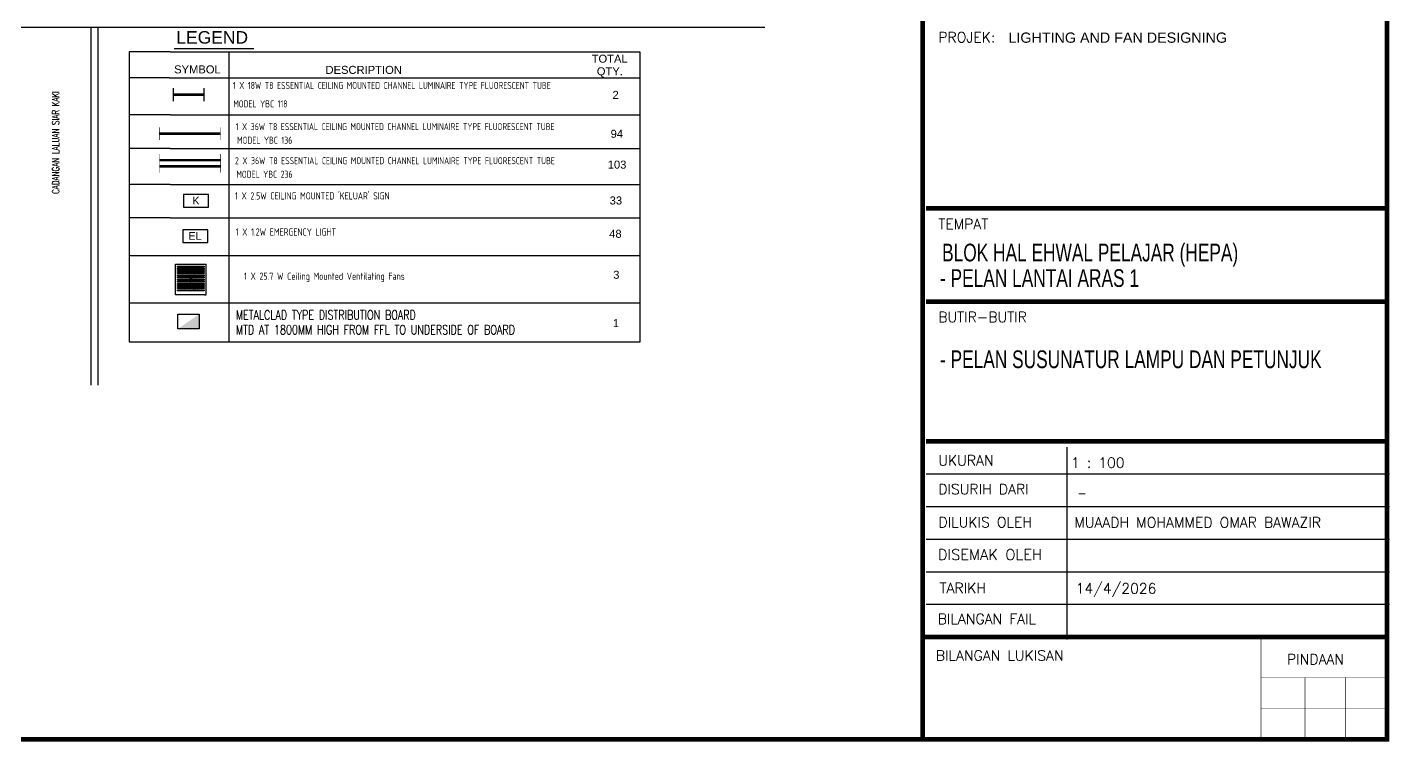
# Model space of a CAD drawing. Header units: inches. Extents: x -46 to 79554, y -41 to 101629.
# Drawn here: x 50251 to 79554, y -41 to 15299 of the extents above; entities that cross this region are included whole.
import ezdxf

# ---------------------------------------------------------------- set-up
doc = ezdxf.new("R2010")
doc.units = ezdxf.units.IN
doc.header["$MEASUREMENT"] = 0
for name, color, linetype in [('A-DRAIN', 9, 'Continuous'), ('A-FLR SYM', 13, 'Continuous'), ('A-JALAN', 11, 'Continuous'), ('BORDER', 6, 'Continuous'), ('Edges', 7, 'Continuous'), ('EL LIGHT', 6, 'Continuous'), ('ELECT', 6, 'Continuous'), ('K LIGHT', 3, 'Continuous'), ('LAMP', 5, 'Continuous'), ('LAMPU', 7, 'Continuous'), ('logo', 7, 'Continuous')]:
    doc.layers.add(name, color=color, linetype=linetype)
doc.styles.add('arial', font='arial.ttf')
doc.styles.add('ARIAL2', font='arial.ttf', dxfattribs={"height": 200})
doc.styles.add('DIM', font='dim', dxfattribs={"width": 0.75})
doc.styles.add('ROMANS', font='romans.shx', dxfattribs={"width": 0.75, "height": 200})
doc.styles.add('SANSSERIF', font='sanss___.ttf', dxfattribs={"width": 0.75})
doc.styles.get("Standard").update_dxf_attribs({"font": 'arial.ttf'})

# ---------------------------------------------------------------- blocks, each defined once
blk = doc.blocks.new('YBC118')
at = {"layer": 'LAMP'}
for p, q in [((-134721, 196713), (-134721, 196989)), ((-134066, 196713), (-134066, 196989))]:
    blk.add_line(p, q, dxfattribs=at)
for points, const_width in [([(-134721, 196713), (-134721, 196989)], 10.9), ([(-134066, 196713), (-134066, 196989)], 10.9), ([(-134066, 196851), (-134721, 196851)], 54.6)]:
    blk.add_lwpolyline(points, dxfattribs=dict(at, const_width=const_width))
blk = doc.blocks.new('YBC136')
at = {"layer": 'LAMP'}
for points, const_width in [([(-135001, 195526), (-135001, 195250)], 10.9), ([(-133690, 195526), (-133690, 195250)], 10.9), ([(-135001, 195388), (-133690, 195388)], 54.6)]:
    blk.add_lwpolyline(points, dxfattribs=dict(at, const_width=const_width))
blk = doc.blocks.new('YBC 236')
at = {"layer": 'LAMP'}
for points, const_width in [([(-134682, 193671), (-133371, 193671)], 54.6), ([(-134682, 193808), (-134682, 193533)], 10.9), ([(-133371, 193808), (-133371, 193533)], 10.9), ([(-134682, 193542), (-133371, 193542)], 54.6), ([(-134682, 193679), (-134682, 193404)], 10.9), ([(-133371, 193679), (-133371, 193404)], 10.9)]:
    blk.add_lwpolyline(points, dxfattribs=dict(at, const_width=const_width))
blk = doc.blocks.new('EXIT LAMP')
at = {"layer": 'K LIGHT', "color": 3}
blk.add_lwpolyline([(54141, 5237), (53605, 5237), (53605, 4967), (54141, 4967)], close=True, dxfattribs=at)
at = {"layer": 'K LIGHT', "color": 3, "style": 'arial'}
blk.add_text('K', height=165, dxfattribs=at).set_placement((53796, 5027))
blk = doc.blocks.new('EMERGENCY LIGHT')
at = {"layer": 'EL LIGHT', "color": 6}
blk.add_lwpolyline([(49518, 4900), (48981, 4900), (48981, 4630), (49518, 4630)], close=True, dxfattribs=at)
at = {"layer": 'EL LIGHT', "color": 6, "style": 'arial'}
blk.add_text('EL', height=164.8, dxfattribs=at).set_placement((49105, 4690))
blk = doc.blocks.new('Exhaust Fan 8-Inch fr')
at = {"layer": 'Edges'}
for p, q in [((-5.91, 7.27), (5.91, 7.27)), ((-5.91, -4.54), (-5.91, 7.27)), ((-5.12, 6.08), (-5.12, 6.47)), ((-5.12, 6.47), (5.12, 6.47)), ((5.12, 6.08), (-5.12, 6.08)), ((-5.12, 5.26), (-5.12, 5.65)), ((-5.12, 5.65), (-0.31, 5.65)), ((-1.81, 5.26), (-5.12, 5.26)), ((-1.43, 5.42), (-1.81, 5.26)), ((-1.43, 5.26), (-1.81, 5.26)), ((-1.12, 5.54), (-1.43, 5.42)), ((-1.43, 5.42), (-1.43, 5.26)), ((-1.03, 5.26), (-1.43, 5.26)), ((-1.03, 5.56), (-1.12, 5.54)), ((-0.31, 5.65), (-1.03, 5.56)), ((-1.03, 5.56), (-1.03, 5.26)), ((1.03, 5.26), (-1.03, 5.26)), ((-0.31, 5.65), (0.31, 5.65)), ((1.03, 5.56), (0.31, 5.65)), ((0.31, 5.65), (5.12, 5.65)), ((1.03, 5.56), (1.03, 5.26)), ((1.12, 5.54), (1.03, 5.56)), ((1.43, 5.26), (1.03, 5.26)), ((1.43, 5.42), (1.12, 5.54)), ((1.43, 5.42), (1.43, 5.26)), ((1.81, 5.26), (1.43, 5.42)), ((1.81, 5.26), (1.43, 5.26)), ((5.12, 5.26), (1.81, 5.26)), ((5.12, 6.47), (5.12, 6.08)), ((5.12, 5.65), (5.12, 5.26)), ((5.91, -4.54), (5.91, 7.27)), ((-5.12, 4.43), (-5.12, 4.83)), ((-5.12, 4.83), (-2.54, 4.83)), ((-3.05, 4.43), (-5.12, 4.43)), ((-5.12, 3.61), (-5.12, 4)), ((-5.12, 4), (-3.38, 4)), ((-3.69, 3.61), (-5.12, 3.61)), ((-5.12, 2.79), (-5.12, 3.18)), ((-5.12, 3.18), (-3.89, 3.18)), ((-4.06, 2.79), (-5.12, 2.79)), ((-5.12, 1.96), (-5.12, 2.36)), ((-5.12, 2.36), (-4.2, 2.36)), ((-4.25, 1.96), (-5.12, 1.96)), ((-5.12, 1.14), (-5.12, 1.53)), ((-5.12, 1.53), (-4.31, 1.53)), ((-4.3, 1.14), (-5.12, 1.14)), ((-5.12, 0.32), (-5.12, 0.71)), ((-5.12, 0.71), (-4.25, 0.71)), ((-4.19, 0.32), (-5.12, 0.32)), ((-4.31, 1.53), (-4.33, 1.36)), ((-4.33, 1.36), (-4.3, 1.14)), ((-4.31, 1.53), (-4.29, 1.53)), ((-4.29, 1.14), (-4.3, 1.14)), ((-4.29, 1.53), (-4.29, 1.14)), ((-4.29, 1.53), (-4.22, 1.53)), ((-2.3, 1.14), (-4.29, 1.14)), ((-4.22, 2.17), (-4.25, 1.96)), ((-4.22, 1.96), (-4.25, 1.96)), ((-4.25, 0.71), (-4.22, 0.55)), ((-4.25, 0.71), (-3.04, 0.71)), ((-4.2, 2.36), (-4.22, 2.17)), ((-4.22, 1.96), (-4.22, 2.17)), ((-1.63, 1.96), (-4.22, 1.96)), ((-4.22, 1.53), (-4.22, 1.52)), ((-4.22, 1.53), (-1.43, 1.53)), ((-4.22, 1.52), (-1.43, 1.52)), ((-4.22, 0.65), (-3.16, 0.65)), ((-4.22, 0.55), (-4.22, 0.65)), ((-4.22, 0.55), (-4.19, 0.32)), ((-4.2, 2.36), (-1.93, 2.36)), ((-3.53, 0.32), (-4.19, 0.32)), ((-3.89, 3.18), (-4.06, 2.79)), ((-2.18, 2.79), (-4.06, 2.79)), ((-3.89, 3.18), (-2.4, 3.18)), ((-3.38, 4), (-3.69, 3.61)), ((-2.65, 3.61), (-3.69, 3.61)), ((-3.37, 0.52), (-3.53, 0.32)), ((-0.3, 0.32), (-3.53, 0.32)), ((-3.38, 4), (-2.75, 4)), ((-3.37, 0.52), (-3.16, 0.65)), ((-3.16, 0.65), (-3.04, 0.71)), ((-2.54, 4.83), (-3.05, 4.43)), ((-2.52, 4.43), (-3.05, 4.43)), ((-3.04, 0.71), (-0.26, 0.71)), ((-2.71, 3.71), (-2.75, 4)), ((-2.75, 4), (-2.74, 4)), ((-2.7, 3.72), (-2.74, 4)), ((-2.74, 4), (-0.47, 4)), ((-2.7, 3.72), (-2.71, 3.71)), ((-2.65, 3.61), (-2.71, 3.71)), ((-2.64, 3.61), (-2.7, 3.72)), ((-2.64, 3.61), (-2.65, 3.61)), ((-0.24, 3.61), (-2.64, 3.61)), ((-2.54, 4.83), (-1.91, 4.83)), ((-2.52, 4.43), (-2.46, 4.51)), ((-2.51, 4.43), (-2.52, 4.43)), ((-2.51, 4.43), (-2.45, 4.51)), ((-0.72, 4.43), (-2.51, 4.43)), ((-2.45, 4.51), (-2.46, 4.51)), ((-2.45, 4.51), (-1.91, 4.83)), ((-2.18, 2.79), (-2.4, 3.18)), ((-2.4, 3.18), (-2.39, 3.18)), ((-2.16, 2.79), (-2.39, 3.18)), ((-2.39, 3.18), (0.01, 3.18)), ((-2.3, 1.14), (-1.74, 1.46)), ((-0.61, 1.14), (-2.3, 1.14)), ((-2.16, 2.79), (-2.18, 2.79)), ((0.1, 2.79), (-2.16, 2.79)), ((-1.77, 2.08), (-1.93, 2.36)), ((-1.93, 2.36), (-1.91, 2.36)), ((-1.91, 4.83), (-0.99, 4.83)), ((-1.76, 2.09), (-1.91, 2.36)), ((-1.91, 2.36), (0.07, 2.36)), ((-1.76, 2.09), (-1.77, 2.08)), ((-1.77, 2.08), (-1.63, 1.96)), ((-1.76, 2.09), (-1.61, 1.96)), ((-1.74, 1.46), (-1.43, 1.52)), ((-1.61, 1.96), (-1.63, 1.96)), ((-0.35, 1.96), (-1.61, 1.96)), ((-1.43, 1.53), (-1.43, 1.52)), ((-1.43, 1.52), (-1.32, 1.53)), ((-1.43, 1.53), (-1.32, 1.53)), ((-1.43, 1.52), (-1.43, 1.52)), ((-1.32, 1.53), (-1.14, 1.53)), ((-1.14, 1.53), (-1.1, 1.52)), ((-1.14, 1.53), (-1.1, 1.53)), ((-1.1, 1.53), (-1.1, 1.52)), ((-1.1, 1.53), (-0.65, 1.53)), ((-1.1, 1.52), (-0.72, 1.42)), ((-0.9, 4.76), (-0.99, 4.83)), ((-0.99, 4.83), (1.03, 4.83)), ((-0.9, 4.76), (-0.72, 4.43)), ((1.03, 4.43), (-0.72, 4.43)), ((-0.72, 1.42), (-0.66, 1.37)), ((-0.67, 1.43), (-0.65, 1.53)), ((-0.66, 1.37), (-0.67, 1.43)), ((-0.65, 1.26), (-0.66, 1.37)), ((-0.65, 1.53), (0.61, 1.53)), ((-0.61, 1.14), (-0.65, 1.26)), ((0.57, 1.14), (-0.61, 1.14)), ((-0.47, 4), (-0.24, 3.61)), ((-0.47, 4), (1.03, 4)), ((-0.35, 1.96), (-0.33, 1.98)), ((0.31, 1.96), (-0.35, 1.96)), ((-0.33, 1.98), (-0.17, 2.04)), ((-0.3, 0.32), (-0.23, 0.57)), ((-0.29, 0.32), (-0.3, 0.32)), ((-0.29, 0.32), (-0.27, 0.37)), ((-0.13, 0.32), (-0.29, 0.32)), ((-0.27, 0.37), (-0.22, 0.56)), ((-0.27, 0.37), (-0.12, 0.35)), ((-0.22, 0.56), (-0.26, 0.71)), ((-0.23, 0.57), (-0.26, 0.71)), ((-0.26, 0.71), (-0.26, 0.71)), ((-0.26, 0.71), (-0.01, 0.71)), ((1.03, 3.61), (-0.24, 3.61)), ((-0.23, 0.57), (-0.22, 0.56)), ((-0.17, 2.04), (-0.05, 2.05)), ((-0.13, 0.32), (-0.12, 0.35)), ((-0.12, 0.32), (-0.13, 0.32)), ((-0.12, 0.32), (-0.01, 0.7)), ((-0.12, 0.35), (-0.02, 0.69)), ((1.97, 0.32), (-0.12, 0.32)), ((0, 2.1), (-0.05, 2.05)), ((-0.05, 2.05), (0, 2.06)), ((-0.02, 0.69), (-0.01, 0.71)), ((-0.01, 0.7), (-0.02, 0.69)), ((-0.01, 0.7), (0, 0.71)), ((-0.01, 0.71), (0, 0.71)), ((0.07, 2.36), (0, 2.1)), ((0, 2.06), (0.17, 2.03)), ((0, 0.71), (1.75, 0.71)), ((0.01, 3.18), (0.04, 3.13)), ((0.01, 3.18), (0.64, 3.18)), ((0.04, 3.13), (0.1, 2.79)), ((0.07, 2.36), (0.19, 2.36)), ((0.31, 2.79), (0.1, 2.79)), ((0.17, 2.03), (0.25, 1.99)), ((0.19, 2.36), (0.18, 2.29)), ((0.18, 2.29), (0.25, 1.99)), ((0.19, 2.36), (3.33, 2.36)), ((0.25, 1.99), (0.31, 1.96)), ((0.64, 3.18), (0.31, 2.79)), ((3.54, 2.79), (0.31, 2.79)), ((2.67, 1.96), (0.31, 1.96)), ((0.6, 1.22), (0.57, 1.14)), ((0.62, 1.14), (0.57, 1.14)), ((0.63, 1.39), (0.6, 1.22)), ((0.61, 1.53), (0.62, 1.49)), ((0.61, 1.53), (1.92, 1.53)), ((0.67, 1.44), (0.62, 1.49)), ((0.62, 1.49), (0.62, 1.48)), ((0.68, 1.43), (0.62, 1.48)), ((0.62, 1.48), (0.63, 1.39)), ((0.84, 1.19), (0.62, 1.14)), ((1.03, 1.14), (0.62, 1.14)), ((0.64, 3.18), (3.49, 3.18)), ((1.16, 1.31), (0.67, 1.44)), ((0.67, 1.44), (0.68, 1.43)), ((1.02, 1.34), (0.68, 1.43)), ((0.99, 1.15), (0.84, 1.19)), ((0.99, 1.15), (1.02, 1.34)), ((1.03, 1.14), (0.99, 1.15)), ((1.17, 1.3), (1.02, 1.34)), ((1.03, 4.83), (1.03, 4.43)), ((1.03, 4.83), (1.43, 4.83)), ((1.43, 4.43), (1.03, 4.43)), ((1.03, 4), (1.03, 3.61)), ((1.03, 4), (1.43, 4)), ((1.37, 3.61), (1.03, 3.61)), ((1.2, 1.14), (1.03, 1.14)), ((1.69, 1.4), (1.16, 1.31)), ((1.16, 1.31), (1.17, 1.3)), ((1.22, 1.31), (1.17, 1.3)), ((1.22, 1.31), (1.2, 1.14)), ((1.43, 1.14), (1.2, 1.14)), ((1.43, 1.34), (1.22, 1.31)), ((1.37, 3.61), (1.43, 3.64)), ((3.24, 3.61), (1.37, 3.61)), ((1.43, 4.83), (1.43, 4.43)), ((1.43, 4.83), (2.54, 4.83)), ((3.05, 4.43), (1.43, 4.43)), ((1.43, 4), (1.43, 3.64)), ((1.43, 3.64), (2.05, 4)), ((1.43, 4), (2.05, 4)), ((1.7, 1.39), (1.43, 1.34)), ((1.43, 1.34), (1.43, 1.14)), ((4.29, 1.14), (1.43, 1.14)), ((1.92, 1.53), (1.69, 1.4)), ((1.69, 1.4), (1.7, 1.39)), ((1.92, 1.52), (1.7, 1.39)), ((1.75, 0.71), (1.78, 0.65)), ((1.75, 0.71), (4.25, 0.71)), ((1.78, 0.65), (4.2, 0.65)), ((1.78, 0.65), (1.97, 0.32)), ((1.95, 1.53), (1.92, 1.52)), ((1.92, 1.53), (1.95, 1.53)), ((1.92, 1.52), (4.2, 1.52)), ((1.95, 1.53), (4.2, 1.53)), ((4.19, 0.32), (1.97, 0.32)), ((2.05, 4), (2.92, 4)), ((3.05, 4.43), (2.54, 4.83)), ((2.54, 4.83), (5.12, 4.83)), ((3.32, 2.34), (2.67, 1.96)), ((2.69, 1.96), (2.67, 1.96)), ((3.33, 2.33), (2.69, 1.96)), ((4.2, 1.96), (2.69, 1.96)), ((2.92, 4), (3.08, 3.89)), ((2.92, 4), (3.38, 4)), ((5.12, 4.43), (3.05, 4.43)), ((3.08, 3.89), (3.24, 3.61)), ((3.69, 3.61), (3.24, 3.61)), ((3.32, 2.34), (3.33, 2.36)), ((3.32, 2.34), (3.33, 2.33)), ((3.33, 2.33), (3.35, 2.36)), ((3.33, 2.36), (3.35, 2.36)), ((3.35, 2.36), (4.2, 2.36)), ((3.69, 3.61), (3.38, 4)), ((3.38, 4), (5.12, 4)), ((3.49, 3.18), (3.5, 3.15)), ((3.49, 3.18), (3.89, 3.18)), ((3.54, 2.79), (3.5, 3.15)), ((3.5, 3.15), (3.51, 3.14)), ((3.54, 2.79), (3.51, 3.14)), ((4.06, 2.79), (3.54, 2.79)), ((3.54, 2.79), (3.54, 2.79)), ((5.12, 3.61), (3.69, 3.61)), ((4.06, 2.79), (3.89, 3.18)), ((3.89, 3.18), (5.12, 3.18)), ((5.12, 2.79), (4.06, 2.79)), ((4.19, 0.32), (4.2, 0.38)), ((5.12, 0.32), (4.19, 0.32)), ((4.2, 2.34), (4.2, 2.36)), ((4.2, 2.36), (5.12, 2.36)), ((4.2, 2.34), (4.2, 2.33)), ((4.25, 1.96), (4.2, 2.33)), ((4.2, 2.33), (4.2, 1.96)), ((4.25, 1.96), (4.2, 1.96)), ((4.2, 1.52), (4.2, 1.53)), ((4.2, 1.53), (4.29, 1.53)), ((4.2, 0.38), (4.25, 0.71)), ((4.2, 0.65), (4.2, 0.38)), ((5.12, 1.96), (4.25, 1.96)), ((4.25, 0.71), (5.12, 0.71)), ((4.29, 1.53), (4.29, 1.14)), ((4.29, 1.53), (4.31, 1.53)), ((4.3, 1.14), (4.29, 1.14)), ((4.3, 1.14), (4.33, 1.36)), ((5.12, 1.14), (4.3, 1.14)), ((4.33, 1.36), (4.31, 1.53)), ((4.31, 1.53), (5.12, 1.53)), ((5.12, 4.83), (5.12, 4.43)), ((5.12, 4), (5.12, 3.61)), ((5.12, 3.18), (5.12, 2.79)), ((5.12, 2.36), (5.12, 1.96)), ((5.12, 1.53), (5.12, 1.14)), ((5.12, 0.71), (5.12, 0.32)), ((5.21, -4.54), (-5.91, -4.54)), ((-5.12, -0.51), (-5.12, -0.11)), ((-5.12, -0.11), (-4.04, -0.11)), ((-3.87, -0.51), (-5.12, -0.51)), ((-5.12, -1.33), (-5.12, -0.94)), ((-5.12, -0.94), (-3.65, -0.94)), ((-3.35, -1.33), (-5.12, -1.33)), ((-5.12, -2.15), (-5.12, -1.76)), ((-5.12, -1.76), (-2.99, -1.76)), ((-2.47, -2.15), (-5.12, -2.15)), ((-5.12, -2.98), (-5.12, -2.58)), ((-5.12, -2.58), (-1.7, -2.58)), ((5.12, -2.98), (-5.12, -2.98)), ((-4.04, -0.11), (-4.02, -0.14)), ((-4.04, -0.11), (-3.57, -0.11)), ((-4.02, -0.14), (-3.57, -0.14)), ((-4.02, -0.14), (-3.87, -0.51)), ((-3.43, -0.51), (-3.87, -0.51)), ((-3.65, -0.94), (-3.57, -1.04)), ((-3.65, -0.94), (-3.18, -0.94)), ((-3.57, -0.11), (-3.57, -0.14)), ((-3.57, -0.11), (-0.52, -0.11)), ((-3.57, -0.14), (-3.56, -0.29)), ((-3.57, -1.04), (-3.12, -1.04)), ((-3.57, -1.04), (-3.35, -1.33)), ((-3.56, -0.29), (-3.43, -0.51)), ((-1, -0.51), (-3.43, -0.51)), ((-2.71, -1.33), (-3.35, -1.33)), ((-3.13, -1.03), (-3.18, -0.94)), ((-3.18, -0.94), (-1.75, -0.94)), ((-2.71, -1.33), (-3.13, -1.03)), ((-3.13, -1.03), (-3.12, -1.04)), ((-2.71, -1.33), (-3.12, -1.04)), ((-3.12, -1.04), (-3.12, -1.04)), ((-2.99, -1.76), (-2.47, -2.15)), ((-2.99, -1.76), (-1.43, -1.76)), ((-2.34, -1.28), (-2.71, -1.33)), ((-2.71, -1.33), (-2.71, -1.33)), ((-2.65, -1.33), (-2.71, -1.33)), ((-2.71, -1.33), (-2.71, -1.33)), ((-2.33, -1.29), (-2.65, -1.33)), ((-1.43, -1.33), (-2.65, -1.33)), ((-1.43, -2.15), (-2.47, -2.15)), ((-1.75, -0.94), (-2.34, -1.28)), ((-2.34, -1.28), (-2.33, -1.29)), ((-1.91, -1.04), (-2.33, -1.29)), ((-1.72, -0.94), (-1.91, -1.04)), ((-1.91, -1.04), (-1.43, -1.04)), ((-1.75, -0.94), (-1.72, -0.94)), ((-1.72, -0.94), (-1.43, -0.94)), ((-1.7, -2.58), (-1.43, -2.69)), ((-1.7, -2.58), (-1.43, -2.58)), ((-1.43, -0.94), (-1.43, -1.04)), ((-1.43, -0.94), (-1.03, -0.94)), ((-1.43, -1.04), (-1.43, -1.33)), ((-1.03, -1.33), (-1.43, -1.33)), ((-1.43, -1.76), (-1.43, -2.15)), ((-1.43, -1.76), (-1.03, -1.76)), ((-1.03, -2.15), (-1.43, -2.15)), ((-1.43, -2.58), (-1.43, -2.69)), ((-1.43, -2.58), (-1.03, -2.58)), ((-1.43, -2.69), (-1.12, -2.82)), ((-1.12, -2.82), (-1.03, -2.83)), ((-1.03, -1.33), (-1.03, -0.94)), ((-1.03, -0.94), (0.29, -0.94)), ((0.51, -1.33), (-1.03, -1.33)), ((-1.03, -2.15), (-1.03, -1.76)), ((-1.03, -1.76), (0.76, -1.76)), ((1.03, -2.15), (-1.03, -2.15)), ((-1.03, -2.83), (-1.03, -2.58)), ((-1.03, -2.58), (1.03, -2.58)), ((-1.03, -2.83), (0, -2.97)), ((-0.7, -0.33), (-1, -0.51)), ((-0.97, -0.51), (-1, -0.51)), ((-0.7, -0.35), (-0.97, -0.51)), ((0.04, -0.51), (-0.97, -0.51)), ((-0.7, -0.35), (-0.5, -0.11)), ((-0.7, -0.33), (-0.52, -0.11)), ((-0.7, -0.33), (-0.7, -0.35)), ((-0.52, -0.11), (-0.5, -0.11)), ((-0.5, -0.11), (-0.1, -0.11)), ((-0.07, -0.33), (-0.1, -0.11)), ((-0.1, -0.11), (-0.09, -0.11)), ((-0.05, -0.32), (-0.09, -0.11)), ((-0.09, -0.11), (2.22, -0.11)), ((-0.05, -0.32), (-0.07, -0.33)), ((0.04, -0.51), (-0.07, -0.33)), ((0.05, -0.51), (-0.05, -0.32)), ((0, -2.97), (1.03, -2.83)), ((0.05, -0.51), (0.04, -0.51)), ((2.45, -0.51), (0.05, -0.51)), ((0.51, -1.33), (0.29, -0.94)), ((0.29, -0.94), (0.3, -0.94)), ((0.53, -1.33), (0.3, -0.94)), ((0.3, -0.94), (2.69, -0.94)), ((0.53, -1.33), (0.51, -1.33)), ((2.7, -1.33), (0.53, -1.33)), ((0.88, -1.96), (0.76, -1.76)), ((0.76, -1.76), (0.78, -1.76)), ((0.89, -1.95), (0.78, -1.76)), ((0.78, -1.76), (2.35, -1.76)), ((0.89, -1.95), (0.88, -1.96)), ((0.88, -1.96), (1.03, -2.08)), ((0.89, -1.95), (1.15, -2.15)), ((1.03, -2.08), (1.03, -2.15)), ((1.03, -2.08), (1.13, -2.15)), ((1.13, -2.15), (1.03, -2.15)), ((1.03, -2.58), (1.03, -2.83)), ((1.03, -2.58), (1.43, -2.58)), ((1.03, -2.83), (1.12, -2.82)), ((1.12, -2.82), (1.43, -2.69)), ((1.15, -2.15), (1.13, -2.15)), ((1.49, -2.15), (1.15, -2.15)), ((1.43, -2.58), (1.43, -2.69)), ((1.43, -2.69), (1.7, -2.58)), ((1.43, -2.58), (1.7, -2.58)), ((1.49, -2.15), (1.7, -2.14)), ((1.56, -2.15), (1.49, -2.15)), ((1.56, -2.15), (1.69, -2.14)), ((2.47, -2.15), (1.56, -2.15)), ((1.7, -2.14), (1.69, -2.14)), ((2.35, -1.76), (1.7, -2.14)), ((1.7, -2.58), (5.12, -2.58)), ((2.22, -0.11), (2.24, -0.14)), ((2.22, -0.11), (4.04, -0.11)), ((2.24, -0.14), (4.02, -0.14)), ((2.24, -0.14), (2.45, -0.51)), ((2.35, -1.76), (2.99, -1.76)), ((3.87, -0.51), (2.45, -0.51)), ((2.47, -2.15), (2.99, -1.76)), ((5.12, -2.15), (2.47, -2.15)), ((2.69, -0.94), (2.7, -1.04)), ((2.69, -0.94), (3.65, -0.94)), ((2.7, -1.04), (3.57, -1.04)), ((2.7, -1.04), (2.73, -1.29)), ((2.73, -1.29), (2.7, -1.33)), ((3.35, -1.33), (2.7, -1.33)), ((2.99, -1.76), (5.12, -1.76)), ((3.35, -1.33), (3.57, -1.04)), ((5.12, -1.33), (3.35, -1.33)), ((3.57, -1.04), (3.65, -0.94)), ((3.65, -0.94), (5.12, -0.94)), ((3.87, -0.51), (4.02, -0.14)), ((5.12, -0.51), (3.87, -0.51)), ((4.02, -0.14), (4.04, -0.11)), ((4.04, -0.11), (5.12, -0.11)), ((5.12, -0.11), (5.12, -0.51)), ((5.12, -0.94), (5.12, -1.33)), ((5.12, -1.76), (5.12, -2.15)), ((5.12, -2.58), (5.12, -2.98)), ((5.21, -4.54), (5.72, -4.54)), ((5.72, -4.54), (5.91, -4.54))]:
    blk.add_line(p, q, dxfattribs=at)
blk = doc.blocks.new('DB')
at = {"layer": 'ELECT', "color": 2}
blk.add_lwpolyline([(42039, 19743), (42494, 19743), (42494, 19428), (42039, 19428)], close=True, dxfattribs=at)
blk.add_solid([(42494, 19743), (42494, 19428), (42039, 19428)], dxfattribs=at)

msp = doc.modelspace()

# ---------------------------------------------------------------- linework, layer by layer
at = {"color": 7}
for p, q in [((72578.15, 6286.79), (72578.15, 2155.68)), ((69554.74, 5708.6), (79504.09, 5708.6)), ((69554.74, 5008.6), (79504.09, 5008.6)), ((69554.74, 4308.6), (79504.09, 4308.6)), ((69554.74, 3608.6), (79504.09, 3608.6)), ((69554.74, 2908.6), (79504.09, 2908.6))]:
    msp.add_line(p, q, dxfattribs=at)
for points in [[(69481.02, 56008.6, 100, 100, 0), (69481.02, 8.6, 100, 100, 0)], [(79453.44, 56008.6, 100, 100, 0), (79453.44, 8.6, 100, 100, 0)], [(69554.74, 11408.6, 100, 100, 0), (79504.09, 11408.6, 100, 100, 0)], [(69554.74, 9408.6, 100, 100, 0), (79504.09, 9408.6, 100, 100, 0)], [(69554.74, 6408.6, 100, 100, 0), (79504.09, 6408.6, 100, 100, 0)], [(76745.69, 1336.51, 10, 10, 0), (79504.09, 1336.51, 10, 10, 0)], [(76745.69, 670.48, 10, 10, 0), (79504.09, 670.48, 10, 10, 0)]]:
    msp.add_lwpolyline(points, format="xyseb", dxfattribs=at)
for points, const_width in [([(69481.02, 2208.6), (79504.09, 2208.6)], 100), ([(76745.69, 2156.62), (76745.69, 8.6)], 10), ([(77692.24, 1336.51), (77692.24, 8.6)], 10), ([(78565.97, 1336.51), (78565.97, 8.6)], 10), ([(4.09, 8.6), (79504.09, 8.6)], 100)]:
    msp.add_lwpolyline(points, dxfattribs=dict(at, const_width=const_width))
at = {"layer": 'A-DRAIN', "color": 8, "linetype": 'Continuous', "ltscale": 1000}
msp.add_line((44668.78, 15299.44), (66088.78, 15299.44), dxfattribs=at)
at = {"layer": 'A-JALAN', "color": 8}
for p, q in [((51613.78, 15299.44), (51613.78, 7613.69)), ((51763.78, 15299.44), (51763.78, 7613.69))]:
    msp.add_line(p, q, dxfattribs=at)
at = {"layer": 'LAMPU', "color": 1}
for p, q in [((53322.85, 14774.34), (52436.62, 14774.34)), ((52436.62, 14774.34), (52436.62, 10400.52)), ((54580.38, 14774.34), (54580.38, 10400.52)), ((63403.27, 14774.34), (63403.27, 10400.52)), ((53297.6, 14212.38), (52436.62, 14212.38)), ((53324.78, 13421.92), (52436.62, 13421.92)), ((53322.85, 12695.02), (52436.62, 12695.02)), ((53322.85, 11925.07), (52436.62, 11925.07)), ((53322.85, 11205.16), (52436.62, 11205.16)), ((52436.62, 10400.52), (53322.85, 10400.52)), ((52436.62, 10400.52), (52436.62, 9381.01)), ((54580.38, 10400.52), (54580.38, 9381.01)), ((63403.27, 10400.52), (63403.27, 9381.01)), ((52436.62, 9381.01), (63381.22, 9381.01)), ((52436.62, 9381.01), (52436.62, 8544.48)), ((54580.38, 9381.01), (54580.38, 8544.48)), ((63381.22, 9381.01), (63403.27, 9381.01)), ((63412.1, 8544.48), (63412.1, 9381.01)), ((52436.62, 8544.48), (63412.1, 8544.48))]:
    msp.add_line(p, q, dxfattribs=at)
at = {"layer": 'LAMPU', "color": 1, "linetype": 'Continuous'}
for p, q in [((53322.85, 14774.34), (63403.27, 14774.34)), ((53404.21, 14844.89), (55120, 14844.89)), ((54490.49, 14484.38), (54490.49, 14484.22)), ((53297.6, 14212.38), (63403.27, 14212.38)), ((53324.78, 13421.92), (63403.27, 13421.92)), ((53322.85, 12695.02), (63403.27, 12695.02)), ((53322.85, 11925.07), (63403.27, 11925.07)), ((53322.85, 11205.16), (63403.27, 11205.16)), ((53322.85, 10400.52), (63403.27, 10400.52))]:
    msp.add_line(p, q, dxfattribs=at)

# ---------------------------------------------------------------- block references
at = {"xscale": 55.93592704657889, "yscale": 55.93592704657889, "zscale": 55.93592704657889}
msp.add_blockref('Exhaust Fan 8-Inch fr', (53764.83, 9807.51), dxfattribs=at)
at = {"layer": 'LAMP'}
for name, p in [('YBC118', (188115.43, -182998.44)), ('YBC136', (188089.25, -182373.35)), ('YBC 236', (187774.26, -181226.04))]:
    msp.add_blockref(name, p, dxfattribs=at)
at = {"layer": 'LAMP', "color": 0}
for name, p in [('EXIT LAMP', (0, 6468.82)), ('EMERGENCY LIGHT', (4607.31, 6047.39))]:
    msp.add_blockref(name, p, dxfattribs=at)
at = {"layer": 'LAMPU', "color": 1}
msp.add_blockref('DB', (11447.99, -10604.21), dxfattribs=at)

# ---------------------------------------------------------------- texts
at = {"layer": 'A-FLR SYM', "color": 8, "style": 'ROMANS', "width": 0.75}
msp.add_text('CADANGAN LALUAN SIAR KAKI', height=150, rotation=90, dxfattribs=at).set_placement((50933.54, 11720.56))
at = {"layer": 'BORDER', "color": 7, "lineweight": 100, "style": 'SANSSERIF', "width": 0.7}
for s, p in [('BLOK HAL EHWAL PELAJAR (HEPA)', (69898.34, 10272.76)), ('- PELAN LANTAI ARAS 1', (69852.75, 9724.85)), ('- PELAN SUSUNATUR LAMPU DAN PETUNJUK', (69852.75, 7980.84))]:
    msp.add_text(s, height=380, dxfattribs=at).set_placement(p)
at = {"layer": 'ELECT', "color": 7, "style": 'ROMANS', "width": 0.75}
for s, p in [('METALCLAD TYPE DISTRIBUTION BOARD', (54731.99, 9022.32)), ('MTD AT 1800MM HIGH FROM FFL TO UNDERSIDE OF BOARD', (54731.99, 8704.6))]:
    msp.add_text(s, height=200, dxfattribs=at).set_placement(p)
at = {"layer": 'LAMP', "color": 0, "insert": (71323.07, 15187.28), "char_height": 220, "width": 5210.3117, "attachment_point": 1}
msp.add_mtext('LIGHTING AND FAN DESIGNING', dxfattribs=at)
at = {"layer": 'LAMPU', "style": 'ARIAL2'}
for s, height, p in [('LEGEND', 268.067, (53452.69, 14949.08)), ('TOTAL', 171.838, (62371.59, 14538.8)), ('SYMBOL', 171.838, (53405.61, 14309.09)), ('DESCRIPTION', 171.8377, (56655.95, 14299.18)), ('QTY.', 171.838, (62482.67, 14268.19)), ('2', 171.84, (62820.17, 13761.97)), ('94', 171.838, (62779.06, 12926.97)), ('103', 171.838, (62717.4, 12264.54)), ('33', 171.838, (62758.51, 11494.59)), ('48', 171.838, (62748.23, 10778.88)), ('3', 171.84, (62834.08, 9899.48)), ('1', 171.84, (62826.27, 8860.72))]:
    msp.add_text(s, height=height, dxfattribs=at).set_placement(p)
at = {"layer": 'LAMPU', "color": 7, "linetype": 'Continuous', "style": 'DIM', "width": 0.75}
for s, p in [('1 X 18W T8 ESSENTIAL CEILING MOUNTED CHANNEL LUMINAIRE TYPE FLUORESCENT TUBE ', (54665.97, 13974.86)), ('MODEL YBC 118', (54676.13, 13579.17)), ('1 X 36W T8 ESSENTIAL CEILING MOUNTED CHANNEL LUMINAIRE TYPE FLUORESCENT TUBE ', (54726.9, 13090.71)), ('MODEL YBC 136', (54757.36, 12798.4)), ('2 X 36W T8 ESSENTIAL CEILING MOUNTED CHANNEL LUMINAIRE TYPE FLUORESCENT TUBE ', (54711.75, 12359.62)), ('MODEL YBC 236', (54742.22, 12067.31))]:
    msp.add_text(s, height=151.2171, dxfattribs=at).set_placement(p)
at = {"layer": 'LAMPU', "color": 7, "style": 'DIM', "width": 0.75}
for s, p in [("1 X 2.5W CEILING MOUNTED 'KELUAR' SIGN", (54711.32, 11601.34)), ('1 X 1.2W EMERGENCY LIGHT', (54726.04, 10826.16)), ('1 X 25.7 W Ceiling Mounted Ventilating Fans', (54905.67, 9877.01))]:
    msp.add_text(s, height=155.3443, dxfattribs=at).set_placement(p)
at = {"layer": 'logo', "color": 7, "style": 'ROMANS'}
for s, height, p in [('PROJEK:', 220, (69815.56, 14974.81)), ('TEMPAT', 220, (69815.56, 10963.85)), ('BUTIR-BUTIR', 220, (69815.56, 8966.39)), ('UKURAN', 220, (69815.56, 5888.66)), ('1 : 100', 220, (72666.45, 5839.89)), ('DISURIH DARI', 220, (69815.54, 5270.92)), ('-', 176, (72804.88, 5209.29)), ('DILUKIS OLEH', 220, (69820.04, 4561.88)), ('MUAADH MOHAMMED OMAR BAWAZIR', 220, (72736.92, 4557.3)), ('DISEMAK OLEH', 230, (69806.42, 3862.05)), ('TARIKH', 220, (69842.83, 3149.5)), ('14/4/2026', 220, (72765.32, 3139.69)), ('BILANGAN FAIL', 220, (69803.36, 2485.46)), ('BILANGAN LUKISAN', 220, (69763.28, 1699.59)), ('PINDAAN', 220, (77304.57, 1620.07))]:
    msp.add_text(s, height=height, dxfattribs=at).set_placement(p)

doc.saveas('drawing.dxf')
